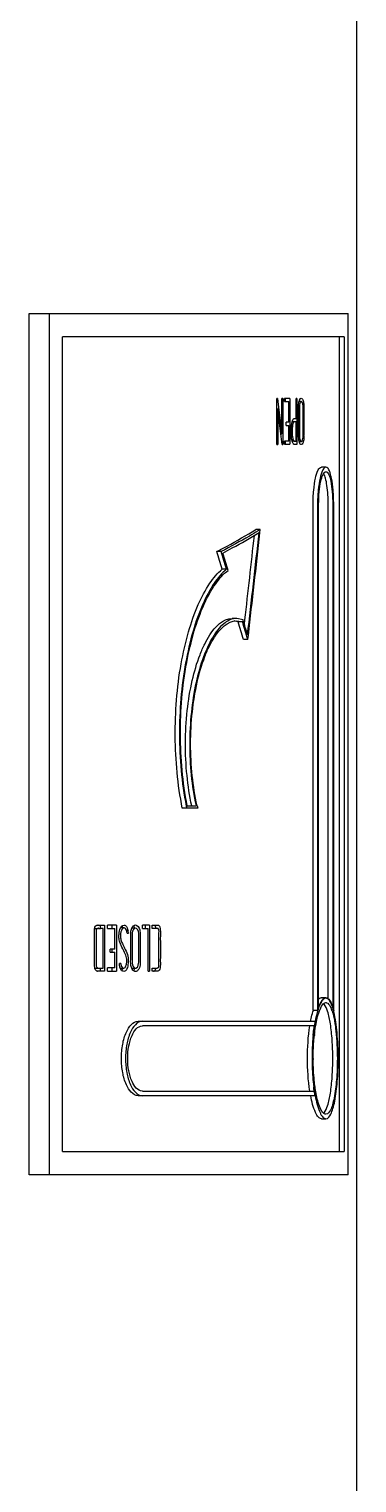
# Model space of a CAD drawing. Header units: millimetres. Extents: x 7589 to 12925, y 625 to 5429.
# Drawn here: x 12193.1 to 12207.2, y 3664 to 3726.4 of the extents above; entities that cross this region are included whole.
import ezdxf

# ---------------------------------------------------------------- set-up
doc = ezdxf.new("R2010")
doc.units = ezdxf.units.MM
doc.header["$LTSCALE"] = 307.34
doc.layers.get('0').update_dxf_attribs({"linetype": 'CONTINUOUS'})

msp = doc.modelspace()

# ---------------------------------------------------------------- linework, layer by layer
at = {"color": 0, "linetype": 'Continuous'}
for p, q in [((12207.16213, 3662.49703), (12207.16213, 3729.19849)), ((12193.08233, 3677.19849), (12193.08233, 3714.19849)), ((12193.08233, 3714.19849), (12206.78729, 3714.19849)), ((12193.94011, 3714.19849), (12193.94011, 3677.19849)), ((12206.78729, 3677.19849), (12206.78729, 3714.19849)), ((12194.52158, 3678.19849), (12194.52158, 3713.19849)), ((12206.61593, 3713.19849), (12194.52158, 3713.19849)), ((12206.41902, 3678.19849), (12206.41902, 3713.19849)), ((12206.61593, 3713.19849), (12206.61593, 3678.19849)), ((12203.71799, 3708.57419), (12203.71799, 3710.55278)), ((12203.75294, 3710.55278), (12203.71799, 3710.55278)), ((12203.71799, 3710.10936), (12203.76176, 3710.10936)), ((12203.75294, 3710.55278), (12203.81525, 3710.0431)), ((12203.76176, 3710.10936), (12203.76176, 3708.57419)), ((12203.89383, 3709.02373), (12203.76176, 3710.10936)), ((12203.93851, 3709.02373), (12203.93851, 3710.55278)), ((12203.97815, 3710.55278), (12203.93851, 3710.55278)), ((12203.97815, 3710.55278), (12203.97815, 3708.57419)), ((12204.05215, 3710.41364), (12204.05215, 3710.5482)), ((12204.28166, 3710.5482), (12204.05215, 3710.5482)), ((12204.05215, 3710.41364), (12204.24354, 3710.41364)), ((12204.08904, 3710.41364), (12204.08904, 3710.5482)), ((12204.24354, 3709.52832), (12204.24354, 3710.41364)), ((12204.28166, 3710.5482), (12204.28166, 3708.57878)), ((12204.54793, 3709.68428), (12204.54793, 3710.55278)), ((12204.58448, 3710.55278), (12204.54793, 3710.55278)), ((12204.58448, 3710.55278), (12204.58448, 3708.57419)), ((12204.76836, 3710.42433), (12204.68279, 3710.42433)), ((12203.81525, 3710.0431), (12203.93851, 3709.02373)), ((12204.12547, 3709.38765), (12204.12547, 3709.52832)), ((12204.24354, 3709.52832), (12204.12547, 3709.52832)), ((12204.46983, 3709.54514), (12204.38671, 3709.54514)), ((12204.38674, 3709.54521), (12204.46983, 3709.54521)), ((12204.39125, 3709.54521), (12204.39125, 3709.56115)), ((12204.4706, 3709.68778), (12204.49896, 3709.68741)), ((12204.50863, 3709.54552), (12204.48006, 3709.54502)), ((12204.49896, 3709.68741), (12204.54793, 3709.68428)), ((12204.54793, 3709.54514), (12204.50863, 3709.54552)), ((12204.54793, 3708.71334), (12204.54793, 3709.54514)), ((12203.89383, 3709.02373), (12203.93851, 3709.02373)), ((12203.94776, 3708.57572), (12203.89383, 3709.02373)), ((12204.12547, 3709.38765), (12204.24354, 3709.38765)), ((12204.24354, 3708.71945), (12204.24354, 3709.38765)), ((12203.71799, 3708.57419), (12203.76176, 3708.57419)), ((12203.94758, 3708.57725), (12203.97815, 3708.57419)), ((12204.05215, 3708.57878), (12204.05215, 3708.71945)), ((12204.24354, 3708.71945), (12204.05215, 3708.71945)), ((12204.05215, 3708.57878), (12204.28166, 3708.57878)), ((12204.08904, 3708.57878), (12204.08904, 3708.71945)), ((12204.47879, 3708.71331), (12204.381, 3708.71331)), ((12204.47879, 3708.71232), (12204.3813, 3708.71232)), ((12204.39125, 3708.67938), (12204.39125, 3708.71329)), ((12204.50237, 3708.5742), (12204.48927, 3708.5754)), ((12204.51861, 3708.7137), (12204.5412, 3708.71359)), ((12204.58448, 3708.57419), (12204.52995, 3708.57394)), ((12204.5412, 3708.71359), (12204.54793, 3708.71334)), ((12204.68425, 3708.70256), (12204.77051, 3708.70256)), ((12205.83089, 3707.59849), (12205.63555, 3707.59849)), ((12205.27783, 3684.25422), (12205.27783, 3705.99849)), ((12205.47245, 3705.99849), (12205.47245, 3684.25422)), ((12205.51864, 3684.40124), (12205.51864, 3705.99849)), ((12205.92782, 3684.76128), (12205.92782, 3705.99849)), ((12206.12374, 3705.99849), (12206.12374, 3684.40124)), ((12206.16399, 3684.25422), (12206.16399, 3705.99849)), ((12203.01152, 3704.91637), (12202.82182, 3704.91637)), ((12203.01151, 3704.91633), (12202.9184, 3704.86148)), ((12203.01294, 3704.91636), (12202.92148, 3704.86152)), ((12202.99652, 3704.78172), (12203.01151, 3704.91633)), ((12202.99786, 3704.78172), (12203.01275, 3704.91633)), ((12201.3304, 3703.97119), (12201.14406, 3703.97119)), ((12201.56781, 3703.2153), (12201.38137, 3703.2156)), ((12201.99861, 3701.10052), (12201.81094, 3701.10052)), ((12202.27311, 3701.0412), (12201.99861, 3701.10087)), ((12201.99865, 3701.00029), (12202.25566, 3700.94762)), ((12202.25566, 3700.94762), (12202.06747, 3700.94762)), ((12202.32857, 3700.84966), (12202.34958, 3701.03241)), ((12202.47678, 3700.19172), (12202.28827, 3700.1928)), ((12202.47677, 3700.19173), (12202.4989, 3700.38412)), ((12202.47801, 3700.19173), (12202.50027, 3700.38411)), ((12200.32288, 3692.95185), (12199.6639, 3692.95185)), ((12199.8724, 3693.05185), (12200.25469, 3693.05185)), ((12195.89855, 3687.78413), (12195.90266, 3687.80178)), ((12195.89894, 3687.78377), (12196.04322, 3687.78377)), ((12195.99296, 3687.92174), (12195.99785, 3687.92394)), ((12196.05085, 3687.92253), (12196.03863, 3687.92253)), ((12196.08178, 3687.78567), (12196.07095, 3687.78743)), ((12196.14771, 3687.78033), (12196.14771, 3687.92278)), ((12196.15144, 3687.92311), (12196.15658, 3687.92297)), ((12196.25806, 3686.08334), (12196.25806, 3687.78364)), ((12196.32438, 3687.92278), (12196.32438, 3685.94419)), ((12196.44576, 3687.78364), (12196.44576, 3687.9182)), ((12196.83451, 3687.9182), (12196.44576, 3687.9182)), ((12196.44576, 3687.78364), (12196.77027, 3687.78364)), ((12196.65681, 3687.78364), (12196.65681, 3687.9182)), ((12196.77027, 3686.89832), (12196.77027, 3687.78364)), ((12196.83451, 3687.9182), (12196.83451, 3685.94878)), ((12197.16047, 3687.80504), (12197.00686, 3687.80504)), ((12197.33249, 3687.69648), (12197.25893, 3687.69648)), ((12197.28829, 3687.58639), (12197.34904, 3687.58639)), ((12197.3477, 3687.59532), (12197.34904, 3687.58639)), ((12197.64449, 3687.79434), (12197.49396, 3687.79434)), ((12197.95356, 3687.78364), (12197.95356, 3687.92278)), ((12198.25646, 3687.92278), (12197.95356, 3687.92278)), ((12197.95356, 3687.78364), (12198.19557, 3687.78364)), ((12198.07591, 3687.78364), (12198.07591, 3687.92278)), ((12198.19557, 3685.94419), (12198.19557, 3687.78364)), ((12198.25646, 3687.92278), (12198.25646, 3685.94419)), ((12198.44738, 3687.78364), (12198.36791, 3687.78364)), ((12198.37441, 3687.78364), (12198.37441, 3687.92278)), ((12198.37441, 3687.92278), (12198.4191, 3687.92278)), ((12198.39369, 3687.92278), (12198.44625, 3687.92279)), ((12198.44625, 3687.92279), (12198.49343, 3687.92278)), ((12198.46767, 3687.78364), (12198.44738, 3687.78364)), ((12198.47699, 3687.78364), (12198.46767, 3687.78364)), ((12198.48652, 3687.78364), (12198.47699, 3687.78364)), ((12198.50354, 3687.78364), (12198.48652, 3687.78364)), ((12198.49343, 3687.92278), (12198.49869, 3687.92278)), ((12198.49343, 3687.92278), (12198.49869, 3687.92278)), ((12198.49869, 3687.92278), (12198.53837, 3687.9228)), ((12198.51575, 3687.78364), (12198.50354, 3687.78364)), ((12198.5188, 3687.78364), (12198.51575, 3687.78364)), ((12198.54226, 3687.78364), (12198.5188, 3687.78364)), ((12198.53837, 3687.9228), (12198.56912, 3687.92277)), ((12198.5623, 3687.78365), (12198.54226, 3687.78364)), ((12198.56912, 3687.92278), (12198.5923, 3687.92282)), ((12198.5923, 3687.92282), (12198.60767, 3687.9231)), ((12198.60767, 3687.9231), (12198.6156, 3687.92309)), ((12198.6156, 3687.92281), (12198.62108, 3687.92267)), ((12196.56939, 3686.75765), (12196.56939, 3686.89832)), ((12196.77027, 3686.89832), (12196.56939, 3686.89832)), ((12196.56939, 3686.75765), (12196.77027, 3686.75765)), ((12196.65681, 3686.75765), (12196.65681, 3686.89832)), ((12196.77027, 3686.08945), (12196.77027, 3686.75765)), ((12195.93765, 3686.08242), (12196.1139, 3686.08242)), ((12196.10114, 3685.94437), (12196.04868, 3685.94402)), ((12196.10727, 3685.94568), (12196.10001, 3685.94557)), ((12196.32552, 3685.94419), (12196.10114, 3685.94437)), ((12196.15264, 3685.94419), (12196.10727, 3685.94568)), ((12196.11392, 3686.08242), (12196.25806, 3686.08334)), ((12196.14771, 3685.94419), (12196.14771, 3686.08334)), ((12196.2099, 3685.94333), (12196.15264, 3685.94419)), ((12196.32438, 3685.94419), (12196.2099, 3685.94333)), ((12196.44576, 3685.94878), (12196.44576, 3686.08945)), ((12196.77027, 3686.08945), (12196.44576, 3686.08945)), ((12196.44576, 3685.94878), (12196.83451, 3685.94878)), ((12196.65681, 3685.94878), (12196.65681, 3686.08945)), ((12197.02339, 3686.276), (12196.95896, 3686.276)), ((12196.96878, 3686.18731), (12196.95896, 3686.276)), ((12196.99706, 3686.07874), (12197.14689, 3686.07874)), ((12197.49653, 3686.07256), (12197.64827, 3686.07256)), ((12198.19557, 3685.94419), (12198.25646, 3685.94419)), ((12198.37441, 3685.94419), (12198.37441, 3686.08334)), ((12198.37441, 3686.08334), (12198.4401, 3686.08334)), ((12198.44623, 3685.94419), (12198.37441, 3685.94419)), ((12198.4401, 3686.08334), (12198.47701, 3686.08333)), ((12198.49346, 3685.94421), (12198.44623, 3685.94418)), ((12198.47701, 3686.08333), (12198.51579, 3686.08334)), ((12198.50717, 3685.9442), (12198.49346, 3685.9442)), ((12198.53824, 3685.94411), (12198.50717, 3685.9442)), ((12198.51579, 3686.08334), (12198.52282, 3686.08334)), ((12198.51579, 3686.08334), (12198.52282, 3686.08334)), ((12198.52282, 3686.08334), (12198.54228, 3686.08333)), ((12198.569, 3685.94426), (12198.53824, 3685.94411)), ((12198.54228, 3686.08333), (12198.55691, 3686.08334)), ((12198.55691, 3686.08334), (12198.56591, 3686.08334)), ((12198.56591, 3686.08334), (12198.57436, 3686.08333)), ((12198.58494, 3685.94414), (12198.569, 3685.94426)), ((12198.57436, 3686.08333), (12198.57553, 3686.08333)), ((12205.83109, 3684.80849), (12205.63575, 3684.80849)), ((12205.83089, 3684.78849), (12205.77026, 3684.78849)), ((12205.47245, 3684.25422), (12205.27783, 3684.25422)), ((12197.76667, 3683.79849), (12205.36574, 3683.79849)), ((12205.33087, 3683.59849), (12197.94624, 3683.59849)), ((12205.37195, 3683.80589), (12205.37057, 3683.7984)), ((12197.94624, 3680.79849), (12205.33087, 3680.79849)), ((12205.33471, 3680.78324), (12205.3323, 3680.79835)), ((12205.33471, 3680.78324), (12205.33242, 3680.79872)), ((12205.36574, 3680.59849), (12197.76667, 3680.59849)), ((12205.63555, 3679.60849), (12205.83089, 3679.60849)), ((12194.52158, 3678.19849), (12206.61593, 3678.19849)), ((12206.78729, 3677.19849), (12193.08233, 3677.19849))]:
    msp.add_line(p, q, dxfattribs=at)
for centre, radius, start, end in [((12205.2254, 3710.28581), 0.56174, 162.0121149, 165.3505583), ((12206.47167, 3710.14897), 1.78064, 179.0655927, 179.7557074), ((12205.00077, 3709.38258), 0.63818, 162.652097, 164.6869011), ((12200.3405, 3708.97153), 4.54585, 359.6343426, 359.9699872), ((12204.94044, 3708.86974), 0.58149, 193.9554503, 195.7247966), ((12205.30673, 3708.86345), 0.64557, 191.4200626, 194.9283445), ((11292.15459, 3805.70282), 916.19392, 353.4399302, 353.66862407), ((11294.04172, 3805.71811), 914.50964, 353.38619618, 353.66346531), ((11294.44195, 3805.3584), 914.10585, 353.40570653, 353.6831056), ((12046.46446, 3654.97483), 162.25419, 17.296468, 17.5761352), ((12201.80872, 3700.34638), 0.65425, 73.7333066, 83.0844673), ((12201.99714, 3700.43798), 0.663, 89.8730728, 96.1749879), ((12201.79571, 3700.30228), 0.70022, 67.1638106, 73.7224822), ((12213.71682, 3695.70535), 14.14023, 190.8557907, 191.2288006), ((12209.46555, 3695.11808), 9.39579, 192.6789004, 193.3296097), ((12196.14893, 3688.20067), 0.42039, 260.8089171, 270.1124583), ((12197.86364, 3687.62713), 0.4086, 152.2317595, 155.2986877), ((12197.34516, 3687.68329), 0.30099, 36.4703049, 37.1616051), ((12195.939, 3689.53838), 3.45596, 269.4384891, 269.977645), ((12196.03555, 3686.10626), 0.16182, 261.5987807, 264.2196805), ((12197.88268, 3686.24902), 0.42892, 199.5420211, 205.0932565), ((12197.43877, 3686.11088), 0.18833, 312.4086732, 318.111582), ((12198.2014, 3686.14898), 0.3333, 345.3415236, 346.7522325), ((12198.17755, 3686.15458), 0.3578, 346.7554681, 348.435309), ((12205.6363, 3684.68781), 0.12046, 90.2610168, 92.6066139), ((12205.97343, 3684.46477), 0.37191, 136.1366285, 136.6096268), ((12205.96632, 3684.4716), 0.36204, 135.5922782, 136.1369261), ((12205.30456, 3684.22514), 0.8205, 28.4160108, 28.6825432), ((12208.15311, 3683.38304), 2.99873, 163.0453031, 164.0000309), ((12208.33002, 3683.38708), 2.98062, 163.0315636, 163.877064), ((12204.93537, 3683.87982), 1.21344, 22.9626242, 23.2758467), ((12204.78017, 3683.81529), 1.38152, 20.4293853, 22.9158361), ((12204.54088, 3683.72505), 1.63726, 19.2956143, 20.4656347), ((12204.39003, 3683.67203), 1.79716, 18.5502191, 19.3018951), ((12203.18584, 3683.47129), 3.07441, 13.8836699, 14.8299377), ((12211.85846, 3682.61842), 6.59909, 169.6988319, 171.441162), ((12213.42452, 3682.31877), 8.13546, 173.6027079, 173.86613), ((12211.58766, 3682.65765), 6.32088, 169.6026972, 171.3758194), ((12215.83677, 3682.19928), 10.60238, 180.0010353, 180.2475297), ((12215.35493, 3682.19866), 10.11692, 180.0001805, 180.2556859), ((12214.75372, 3682.19852), 9.46996, 180.0001882, 180.2647211), ((12213.37248, 3682.00048), 8.13094, 187.2576586, 188.5011561), ((12212.73553, 3681.91627), 7.48239, 187.2711704, 188.6448388), ((12211.58005, 3681.73906), 6.3134, 188.6311559, 190.4030234)]:
    msp.add_arc(centre, radius, start, end, dxfattribs=at)
for centre, major_axis, ratio, start_param, end_param in [((12108.16213, 3703.97119), (-71.96488, 104.17182), 0.66653171, -2.00890511, -2.002314), ((12108.16213, 3703.16161), (-71.39817, 104.15917), 0.67220622, -2.0025773, -1.99608881), ((12108.16213, 3700.94762), (-69.99039, 103.94928), 0.6844051, -2.00920552, -2.00261065), ((12108.16213, 3700.94762), (-70.13065, 104.15759), 0.6844051, -2.00920175, -2.00261065), ((12108.16213, 3700.38812), (-69.67458, 104.16543), 0.6886336, -2.00244329, -1.99674867), ((12108.16213, 3687.69648), (-49.05272, 297.64556), 0.29200169, -1.6192213, -1.61888182)]:
    msp.add_ellipse(centre, major_axis=major_axis, ratio=ratio, start_param=start_param, end_param=end_param, dxfattribs=at)
for points, knots in [([(12204.67394, 3708.73562), (12204.65106, 3708.84845), (12204.65752, 3709.08842), (12204.65442, 3709.56861), (12204.65425, 3709.93563), (12204.65544, 3710.17994)], [0, 0, 0, 0, 0.23904157, 0.49271398, 1, 1, 1, 1]), ([(12204.65544, 3710.17994), (12204.65555, 3710.20326), (12204.65707, 3710.2864), (12204.66674, 3710.36992), (12204.68192, 3710.42788)], [0, 0, 0, 0, 0.28018394, 1, 1, 1, 1]), ([(12204.69105, 3710.15656), (12204.69039, 3710.01942), (12204.69082, 3709.7443), (12204.69277, 3709.33637), (12204.68599, 3708.99514), (12204.69922, 3708.79491), (12204.7457, 3708.70256), (12204.77051, 3708.70256)], [0, 0, 0, 0, 0.27884248, 0.55765042, 0.83729465, 0.94953916, 1, 1, 1, 1]), ([(12204.69112, 3710.45928), (12204.69622, 3710.47496), (12204.71036, 3710.51432), (12204.74224, 3710.56348), (12204.7704, 3710.56348)], [0, 0, 0, 0, 0.36930383, 1, 1, 1, 1]), ([(12204.76836, 3710.42433), (12204.75016, 3710.42433), (12204.7118, 3710.36448), (12204.70306, 3710.31346), (12204.69799, 3710.27518)], [0, 0, 0, 0, 0.32043266, 1, 1, 1, 1]), ([(12204.85172, 3708.96922), (12204.85281, 3709.10679), (12204.85095, 3709.38156), (12204.85249, 3709.72653), (12204.8505, 3709.99862), (12204.85587, 3710.19588), (12204.83697, 3710.32789), (12204.79464, 3710.42433), (12204.76836, 3710.42433)], [0, 0, 0, 0, 0.27951697, 0.55888532, 0.69856522, 0.83698626, 0.94659818, 1, 1, 1, 1]), ([(12204.7704, 3710.56348), (12204.79357, 3710.56348), (12204.84695, 3710.49639), (12204.85971, 3710.43127), (12204.86876, 3710.38484)], [0, 0, 0, 0, 0.32875682, 1, 1, 1, 1]), ([(12204.86876, 3710.38484), (12204.89032, 3710.2743), (12204.8843, 3710.03942), (12204.88741, 3709.56865), (12204.88653, 3709.20874), (12204.88635, 3708.96915)], [0, 0, 0, 0, 0.23858678, 0.49243888, 1, 1, 1, 1]), ([(12204.34095, 3709.12618), (12204.34103, 3709.16491), (12204.34518, 3709.30722), (12204.35776, 3709.45097), (12204.38524, 3709.55112)], [0, 0, 0, 0, 0.27163782, 1, 1, 1, 1]), ([(12204.46989, 3709.54267), (12204.4532, 3709.53859), (12204.41586, 3709.49393), (12204.39079, 3709.34962), (12204.37878, 3709.21974), (12204.37858, 3709.12465)], [0, 0, 0, 0, 0.11705546, 0.35225562, 1, 1, 1, 1]), ([(12204.4082, 3709.61803), (12204.41197, 3709.62672), (12204.42436, 3709.65219), (12204.4431, 3709.67886), (12204.46142, 3709.68546)], [0, 0, 0, 0, 0.3273096, 1, 1, 1, 1]), ([(12204.46142, 3709.68546), (12204.46292, 3709.686), (12204.46595, 3709.68692), (12204.46906, 3709.68754), (12204.4706, 3709.68778)], [0, 0, 0, 0, 0.50543422, 1, 1, 1, 1]), ([(12204.48007, 3709.54451), (12204.47837, 3709.54429), (12204.47496, 3709.54378), (12204.47157, 3709.54308), (12204.46989, 3709.54267)], [0, 0, 0, 0, 0.49689683, 1, 1, 1, 1]), ([(12204.37612, 3708.7295), (12204.36901, 3708.75807), (12204.34545, 3708.88915), (12204.34115, 3709.02269), (12204.34095, 3709.12618)], [0, 0, 0, 0, 0.22147757, 1, 1, 1, 1]), ([(12204.37858, 3709.12465), (12204.37883, 3709.02688), (12204.39323, 3708.89444), (12204.42043, 3708.75086), (12204.4623, 3708.70826), (12204.47879, 3708.70849)], [0, 0, 0, 0, 0.66081846, 0.88856043, 1, 1, 1, 1]), ([(12204.77051, 3708.70256), (12204.80016, 3708.70256), (12204.84935, 3708.82042), (12204.85119, 3708.90294), (12204.85172, 3708.96922)], [0, 0, 0, 0, 0.30902515, 1, 1, 1, 1]), ([(12204.88625, 3708.94252), (12204.88609, 3708.91766), (12204.88418, 3708.83087), (12204.87433, 3708.74357), (12204.85803, 3708.68369)], [0, 0, 0, 0, 0.28597142, 1, 1, 1, 1]), ([(12204.43166, 3708.60067), (12204.42679, 3708.60703), (12204.40266, 3708.64036), (12204.38966, 3708.68037), (12204.38071, 3708.71214)], [0, 0, 0, 0, 0.19539655, 1, 1, 1, 1]), ([(12204.47199, 3708.57556), (12204.46904, 3708.57539), (12204.46305, 3708.5751), (12204.45708, 3708.57658), (12204.45437, 3708.57793)], [0, 0, 0, 0, 0.49300976, 1, 1, 1, 1]), ([(12204.48927, 3708.5754), (12204.4864, 3708.57565), (12204.48064, 3708.57606), (12204.47487, 3708.57573), (12204.47199, 3708.57556)], [0, 0, 0, 0, 0.4991013, 1, 1, 1, 1]), ([(12204.47879, 3708.70849), (12204.48363, 3708.70855), (12204.49328, 3708.7103), (12204.50271, 3708.71262), (12204.50755, 3708.71331)], [0, 0, 0, 0, 0.49801987, 1, 1, 1, 1]), ([(12204.52995, 3708.57394), (12204.52536, 3708.57389), (12204.51617, 3708.57369), (12204.50696, 3708.57387), (12204.50237, 3708.5742)], [0, 0, 0, 0, 0.49958483, 1, 1, 1, 1]), ([(12204.50755, 3708.71331), (12204.50938, 3708.71358), (12204.51307, 3708.71396), (12204.51676, 3708.7141), (12204.51861, 3708.71414)], [0, 0, 0, 0, 0.5012606, 1, 1, 1, 1]), ([(12204.77097, 3708.56348), (12204.76236, 3708.56348), (12204.73545, 3708.57367), (12204.70542, 3708.62447), (12204.6905, 3708.66893), (12204.68295, 3708.69714)], [0, 0, 0, 0, 0.15354842, 0.47929702, 1, 1, 1, 1]), ([(12204.85803, 3708.68369), (12204.85289, 3708.66483), (12204.83933, 3708.61912), (12204.80227, 3708.56348), (12204.77097, 3708.56348)], [0, 0, 0, 0, 0.38454448, 1, 1, 1, 1]), ([(12205.27783, 3705.99849), (12205.27774, 3706.2028), (12205.29183, 3706.57958), (12205.36981, 3707.08712), (12205.45017, 3707.41077), (12205.57522, 3707.59849), (12205.63555, 3707.59849)], [0, 0, 0, 0, 0.36378314, 0.67543063, 0.89256762, 1, 1, 1, 1]), ([(12205.83089, 3707.59849), (12205.77049, 3707.59849), (12205.64516, 3707.41092), (12205.56462, 3707.08711), (12205.48648, 3706.57961), (12205.47236, 3706.2028), (12205.47245, 3705.99849)], [0, 0, 0, 0, 0.10753115, 0.32467365, 0.63627999, 1, 1, 1, 1]), ([(12206.16399, 3705.99849), (12206.16404, 3706.20275), (12206.14915, 3706.58256), (12206.09723, 3707.0248), (12206.02553, 3707.31737), (12205.96891, 3707.47793), (12205.89039, 3707.59849), (12205.83089, 3707.59849)], [0, 0, 0, 0, 0.36497281, 0.67697122, 0.79911052, 0.89369671, 1, 1, 1, 1]), ([(12205.51864, 3705.99849), (12205.51856, 3706.17726), (12205.53078, 3706.50693), (12205.5987, 3706.95099), (12205.66862, 3707.2343), (12205.77809, 3707.39849), (12205.83089, 3707.39849)], [0, 0, 0, 0, 0.3638096, 0.67544812, 0.89254233, 1, 1, 1, 1]), ([(12205.92782, 3705.99849), (12205.92789, 3706.26984), (12205.90955, 3706.64829), (12205.82716, 3707.08856), (12205.77097, 3707.25988), (12205.73314, 3707.32169)], [0, 0, 0, 0, 0.60467599, 0.83852778, 1, 1, 1, 1]), ([(12205.83089, 3707.39849), (12205.883, 3707.39849), (12205.98985, 3707.23333), (12206.05186, 3706.95033), (12206.11354, 3706.50641), (12206.12379, 3706.17722), (12206.12374, 3705.99849)], [0, 0, 0, 0, 0.10642242, 0.32286346, 0.63495985, 1, 1, 1, 1]), ([(12201.14406, 3703.97119), (12201.29132, 3704.04899), (12201.85699, 3704.35248), (12202.41477, 3704.67078), (12202.82181, 3704.91636)], [0, 0, 0, 0, 0.25944726, 1, 1, 1, 1]), ([(12202.92148, 3704.86152), (12202.79573, 3704.78642), (12202.27196, 3704.47886), (12201.73951, 3704.18617), (12201.3318, 3703.97119)], [0, 0, 0, 0, 0.2411525, 1, 1, 1, 1]), ([(12201.39934, 3703.90576), (12201.53632, 3703.97821), (12202.06335, 3704.26106), (12202.58331, 3704.55721), (12202.96319, 3704.78543)], [0, 0, 0, 0, 0.25908043, 1, 1, 1, 1]), ([(12199.6639, 3692.95185), (12199.46332, 3693.9642), (12199.27423, 3696.04071), (12199.4652, 3698.59159), (12199.8921, 3700.47397), (12200.29808, 3701.64226), (12200.77367, 3702.56104), (12201.17121, 3703.04564), (12201.38135, 3703.21568)], [0, 0, 0, 0, 0.28864635, 0.57953857, 0.71144619, 0.82766817, 0.92439459, 1, 1, 1, 1]), ([(12201.56781, 3703.2153), (12201.35937, 3703.04697), (12200.96512, 3702.56809), (12200.49112, 3701.6611), (12200.08511, 3700.50722), (12199.65698, 3698.64449), (12199.45729, 3696.11365), (12199.63622, 3694.05077), (12199.82964, 3693.04221)], [0, 0, 0, 0, 0.07557031, 0.17203044, 0.28788251, 0.41952364, 0.71032854, 1, 1, 1, 1]), ([(12199.8724, 3693.05185), (12199.67662, 3694.06103), (12199.49718, 3696.12573), (12199.70038, 3698.65666), (12200.136, 3700.51324), (12200.54625, 3701.65516), (12201.02368, 3702.54367), (12201.42235, 3703.00526), (12201.63194, 3703.16161)], [0, 0, 0, 0, 0.29119281, 0.58336796, 0.71510219, 0.83052548, 0.92593064, 1, 1, 1, 1]), ([(12200.07051, 3693.05185), (12199.97586, 3693.48134), (12199.83847, 3694.37839), (12199.77294, 3695.74863), (12199.84932, 3697.11562), (12200.05507, 3698.38905), (12200.32998, 3699.34107), (12200.61272, 3699.98894), (12200.94878, 3700.60012), (12201.41104, 3701.10003), (12201.81094, 3701.10028)], [0, 0, 0, 0, 0.15125608, 0.31131394, 0.47101323, 0.62133857, 0.75383723, 0.81139417, 0.86246559, 1, 1, 1, 1]), ([(12201.92583, 3701.09714), (12201.74942, 3701.07809), (12201.35779, 3700.85944), (12200.91941, 3700.2582), (12200.52642, 3699.39643), (12200.22088, 3698.30343), (12200.02598, 3697.04441), (12199.93643, 3695.26984), (12200.06342, 3693.91808), (12200.25469, 3693.05185)], [0, 0, 0, 0, 0.06128228, 0.14506932, 0.25454035, 0.38678164, 0.53585853, 0.69361096, 1, 1, 1, 1]), ([(12200.29886, 3693.05582), (12200.20389, 3693.4779), (12200.06534, 3694.3609), (12199.99662, 3695.71147), (12200.06833, 3697.06119), (12200.26872, 3698.31966), (12200.53933, 3699.26054), (12200.81751, 3699.90114), (12201.14786, 3700.50548), (12201.60391, 3701.00036), (12201.99864, 3701.00046)], [0, 0, 0, 0, 0.15077217, 0.31068452, 0.47050028, 0.62102691, 0.7536483, 0.81127999, 0.86243202, 1, 1, 1, 1]), ([(12195.97969, 3685.95786), (12195.93183, 3685.98593), (12195.89355, 3686.08922), (12195.89356, 3686.21882), (12195.89358, 3686.37431), (12195.89431, 3686.56763), (12195.89452, 3686.878), (12195.89443, 3687.26592), (12195.8943, 3687.57642), (12195.89438, 3687.73165)], [0, 0, 0, 0, 0.0927721, 0.15696225, 0.22181157, 0.35127047, 0.48090148, 0.74045075, 1, 1, 1, 1]), ([(12195.89927, 3687.78544), (12195.90301, 3687.78553), (12195.91054, 3687.78542), (12195.91801, 3687.78462), (12195.92174, 3687.78416)], [0, 0, 0, 0, 0.49937257, 1, 1, 1, 1]), ([(12195.90266, 3687.80178), (12195.90562, 3687.81427), (12195.91586, 3687.85425), (12195.94063, 3687.89282), (12195.96517, 3687.90789)], [0, 0, 0, 0, 0.30835953, 1, 1, 1, 1]), ([(12195.92174, 3687.78416), (12195.92576, 3687.78366), (12195.93378, 3687.78249), (12195.94181, 3687.78144), (12195.94584, 3687.78105)], [0, 0, 0, 0, 0.5005125, 1, 1, 1, 1]), ([(12195.94584, 3687.78105), (12195.95042, 3687.7806), (12195.95961, 3687.78007), (12195.96881, 3687.78005), (12195.9734, 3687.78011)], [0, 0, 0, 0, 0.50039672, 1, 1, 1, 1]), ([(12195.96106, 3687.67049), (12195.96106, 3687.51666), (12195.96109, 3687.2859), (12195.96101, 3686.9783), (12195.96126, 3686.74736), (12195.96033, 3686.51728), (12195.96322, 3686.32248), (12195.95778, 3686.18456), (12195.99543, 3686.07224), (12196.07576, 3686.08242), (12196.11392, 3686.08242)], [0, 0, 0, 0, 0.27238026, 0.40856734, 0.54476026, 0.68096897, 0.81719439, 0.88584686, 0.93242458, 1, 1, 1, 1]), ([(12196.0431, 3687.78849), (12196.02378, 3687.78591), (12195.98523, 3687.77572), (12195.96784, 3687.72157), (12195.96121, 3687.68907), (12195.96106, 3687.67049)], [0, 0, 0, 0, 0.36700972, 0.65014813, 1, 1, 1, 1]), ([(12195.99785, 3687.92394), (12196.0006, 3687.9251), (12196.00609, 3687.92716), (12196.012, 3687.92782), (12196.01484, 3687.92764)], [0, 0, 0, 0, 0.51195217, 1, 1, 1, 1]), ([(12196.07095, 3687.78743), (12196.06632, 3687.78813), (12196.05707, 3687.78932), (12196.04769, 3687.7891), (12196.0431, 3687.78849)], [0, 0, 0, 0, 0.50300424, 1, 1, 1, 1]), ([(12196.05082, 3687.9233), (12196.05332, 3687.9237), (12196.05829, 3687.92468), (12196.06329, 3687.92549), (12196.0658, 3687.92571)], [0, 0, 0, 0, 0.50144346, 1, 1, 1, 1]), ([(12196.15658, 3687.92297), (12196.1581, 3687.92284), (12196.16112, 3687.92246), (12196.16412, 3687.9219), (12196.16562, 3687.92161)], [0, 0, 0, 0, 0.49796755, 1, 1, 1, 1]), ([(12196.16562, 3687.92161), (12196.16886, 3687.92097), (12196.17525, 3687.91952), (12196.18177, 3687.91858), (12196.18503, 3687.91849)], [0, 0, 0, 0, 0.5034305, 1, 1, 1, 1]), ([(12196.18503, 3687.91849), (12196.19675, 3687.91816), (12196.2254, 3687.9271), (12196.27222, 3687.9192), (12196.30698, 3687.92278), (12196.32438, 3687.92278)], [0, 0, 0, 0, 0.25176397, 0.62624286, 1, 1, 1, 1]), ([(12196.94142, 3687.43196), (12196.94138, 3687.46907), (12196.94573, 3687.59542), (12196.96817, 3687.72434), (12197.00671, 3687.80538)], [0, 0, 0, 0, 0.29256596, 1, 1, 1, 1]), ([(12197.16047, 3687.80504), (12197.10699, 3687.80504), (12197.03614, 3687.70243), (12197.00946, 3687.56572), (12197.00034, 3687.41322), (12197.03371, 3687.24982), (12197.11741, 3687.07254), (12197.22043, 3686.85941), (12197.34546, 3686.60117), (12197.34516, 3686.35107), (12197.32109, 3686.17002), (12197.28877, 3686.05861), (12197.23996, 3685.96575), (12197.17678, 3685.93808), (12197.14971, 3685.93808)], [0, 0, 0, 0, 0.07794615, 0.139244, 0.21274332, 0.29617075, 0.37992562, 0.49719643, 0.64297884, 0.79113871, 0.8526624, 0.90897647, 0.96054765, 1, 1, 1, 1]), ([(12197.02567, 3687.84062), (12197.034, 3687.85422), (12197.06518, 3687.89915), (12197.12094, 3687.9289), (12197.1599, 3687.9289)], [0, 0, 0, 0, 0.29057493, 1, 1, 1, 1]), ([(12197.10557, 3687.8332), (12197.10442, 3687.83589), (12197.10228, 3687.84078), (12197.1, 3687.84561), (12197.09891, 3687.84777)], [0, 0, 0, 0, 0.54766243, 1, 1, 1, 1]), ([(12197.1599, 3687.9289), (12197.19932, 3687.9289), (12197.26172, 3687.88986), (12197.30012, 3687.79499), (12197.32004, 3687.73538), (12197.33249, 3687.69648)], [0, 0, 0, 0, 0.38558955, 0.60053415, 1, 1, 1, 1]), ([(12197.28829, 3687.58639), (12197.27953, 3687.62201), (12197.26289, 3687.6861), (12197.23548, 3687.77448), (12197.18305, 3687.80504), (12197.16047, 3687.80504)], [0, 0, 0, 0, 0.40938354, 0.74790605, 1, 1, 1, 1]), ([(12197.44603, 3687.55009), (12197.44623, 3687.57341), (12197.44881, 3687.65759), (12197.46694, 3687.74241), (12197.49243, 3687.79788)], [0, 0, 0, 0, 0.27637864, 1, 1, 1, 1]), ([(12197.64442, 3687.79434), (12197.62714, 3687.79432), (12197.5235, 3687.74773), (12197.50914, 3687.61464), (12197.50842, 3687.5262)], [0, 0, 0, 0, 0.16340071, 1, 1, 1, 1]), ([(12197.54095, 3687.87639), (12197.54852, 3687.8854), (12197.57678, 3687.91525), (12197.61869, 3687.93349), (12197.64815, 3687.93349)], [0, 0, 0, 0, 0.2853903, 1, 1, 1, 1]), ([(12197.792, 3686.33956), (12197.79389, 3686.4771), (12197.79157, 3686.68344), (12197.79213, 3686.95837), (12197.79183, 3687.1649), (12197.79246, 3687.33583), (12197.79133, 3687.47465), (12197.79686, 3687.62158), (12197.732, 3687.79443), (12197.64442, 3687.79434)], [0, 0, 0, 0, 0.27536386, 0.41297701, 0.5505899, 0.68822231, 0.75705117, 0.82465751, 1, 1, 1, 1]), ([(12197.64815, 3687.93349), (12197.741, 3687.93349), (12197.85488, 3687.73319), (12197.853, 3687.49938), (12197.85375, 3687.18294), (12197.85245, 3686.78878), (12197.85525, 3686.47115), (12197.8534, 3686.3126)], [0, 0, 0, 0, 0.1647189, 0.29702317, 0.43756271, 0.7187057, 1, 1, 1, 1]), ([(12198.48716, 3687.8995), (12198.48419, 3687.90267), (12198.47795, 3687.90845), (12198.4708, 3687.9131), (12198.46716, 3687.91504)], [0, 0, 0, 0, 0.51265832, 1, 1, 1, 1]), ([(12198.52707, 3687.8149), (12198.52495, 3687.82397), (12198.51644, 3687.85402), (12198.50221, 3687.88339), (12198.48716, 3687.8995)], [0, 0, 0, 0, 0.29701648, 1, 1, 1, 1]), ([(12198.60412, 3686.08544), (12198.66025, 3686.1019), (12198.66007, 3686.29628), (12198.66017, 3686.48972), (12198.6601, 3686.74257), (12198.66029, 3686.98482), (12198.65959, 3687.23022), (12198.66175, 3687.43305), (12198.65737, 3687.59599), (12198.66845, 3687.69605), (12198.63237, 3687.78815), (12198.58189, 3687.78365), (12198.5623, 3687.78365)], [0, 0, 0, 0, 0.09919024, 0.23738328, 0.37559734, 0.51381358, 0.65202981, 0.79023746, 0.85931882, 0.92559412, 0.9667704, 1, 1, 1, 1]), ([(12198.64486, 3687.91684), (12198.70605, 3687.88873), (12198.72778, 3687.68411), (12198.71716, 3687.44829), (12198.72034, 3687.15674), (12198.7193, 3686.87401), (12198.72029, 3686.589), (12198.71781, 3686.35105), (12198.72272, 3686.1645), (12198.70646, 3686.04588), (12198.6593, 3685.95755), (12198.60611, 3685.94414), (12198.58494, 3685.94414)], [0, 0, 0, 0, 0.09852981, 0.23822538, 0.37696092, 0.51568743, 0.65445333, 0.79315534, 0.8644742, 0.92643895, 0.96902609, 1, 1, 1, 1]), ([(12198.62108, 3687.92267), (12198.62523, 3687.92245), (12198.63342, 3687.92136), (12198.64119, 3687.91853), (12198.64486, 3687.91684)], [0, 0, 0, 0, 0.50674291, 1, 1, 1, 1]), ([(12197.14689, 3686.07874), (12197.19176, 3686.07874), (12197.2607, 3686.18148), (12197.27723, 3686.33252), (12197.28064, 3686.53727), (12197.17121, 3686.7786), (12197.05339, 3687.01139), (12196.95786, 3687.23667), (12196.94142, 3687.36803), (12196.94142, 3687.43196)], [0, 0, 0, 0, 0.09220515, 0.19628966, 0.32891268, 0.50017718, 0.73214434, 0.86862964, 1, 1, 1, 1]), ([(12197.47846, 3686.10555), (12197.43976, 3686.21435), (12197.44916, 3686.45971), (12197.44505, 3686.81633), (12197.44679, 3687.18376), (12197.44498, 3687.42792), (12197.44603, 3687.55009)], [0, 0, 0, 0, 0.23957181, 0.49306699, 0.7465451, 1, 1, 1, 1]), ([(12197.50842, 3687.5262), (12197.50731, 3687.38909), (12197.50869, 3687.18339), (12197.50833, 3686.9093), (12197.50858, 3686.70334), (12197.50797, 3686.533), (12197.50921, 3686.39339), (12197.50352, 3686.24805), (12197.56218, 3686.07256), (12197.64827, 3686.07256)], [0, 0, 0, 0, 0.27542312, 0.41312324, 0.55082271, 0.68851398, 0.75736141, 0.82706068, 1, 1, 1, 1]), ([(12197.64827, 3686.07256), (12197.66671, 3686.07256), (12197.77287, 3686.11587), (12197.79079, 3686.25106), (12197.792, 3686.33956)], [0, 0, 0, 0, 0.17245194, 1, 1, 1, 1]), ([(12197.14971, 3685.93808), (12197.11772, 3685.93808), (12197.04332, 3685.97028), (12197.01103, 3686.04023), (12196.99704, 3686.0787)], [0, 0, 0, 0, 0.43865388, 1, 1, 1, 1]), ([(12197.02339, 3686.276), (12197.02716, 3686.22531), (12197.03217, 3686.1353), (12197.11398, 3686.07874), (12197.14689, 3686.07874)], [0, 0, 0, 0, 0.60702668, 1, 1, 1, 1]), ([(12197.05642, 3685.9769), (12197.05867, 3685.97927), (12197.06311, 3685.98424), (12197.06727, 3685.98944), (12197.06932, 3685.99214)], [0, 0, 0, 0, 0.4910878, 1, 1, 1, 1]), ([(12197.06932, 3685.99214), (12197.07127, 3685.9947), (12197.0751, 3685.99999), (12197.0787, 3686.00544), (12197.08048, 3686.00824)], [0, 0, 0, 0, 0.49174997, 1, 1, 1, 1]), ([(12197.08048, 3686.00824), (12197.08272, 3686.01178), (12197.08712, 3686.01913), (12197.09119, 3686.02667), (12197.09319, 3686.03057)], [0, 0, 0, 0, 0.48887281, 1, 1, 1, 1]), ([(12197.64907, 3685.93348), (12197.63439, 3685.93348), (12197.56264, 3685.94685), (12197.51803, 3686.01642), (12197.49424, 3686.06712)], [0, 0, 0, 0, 0.20772682, 1, 1, 1, 1]), ([(12197.57898, 3685.98514), (12197.58362, 3685.99029), (12197.60427, 3686.0158), (12197.62017, 3686.04496), (12197.63041, 3686.06869)], [0, 0, 0, 0, 0.21163676, 1, 1, 1, 1]), ([(12197.8534, 3686.3126), (12197.85299, 3686.27771), (12197.84704, 3686.16418), (12197.81205, 3686.04458), (12197.75858, 3685.98519)], [0, 0, 0, 0, 0.30392084, 1, 1, 1, 1]), ([(12198.4276, 3685.94579), (12198.43245, 3685.9466), (12198.44197, 3685.94905), (12198.45091, 3685.95309), (12198.45516, 3685.95544)], [0, 0, 0, 0, 0.5031802, 1, 1, 1, 1]), ([(12198.47826, 3685.97414), (12198.48305, 3685.97941), (12198.50384, 3686.00638), (12198.51706, 3686.03869), (12198.52386, 3686.06464)], [0, 0, 0, 0, 0.20993131, 1, 1, 1, 1]), ([(12198.57553, 3686.08333), (12198.57831, 3686.08333), (12198.58413, 3686.08337), (12198.58996, 3686.08329), (12198.59299, 3686.08349)], [0, 0, 0, 0, 0.47787275, 1, 1, 1, 1]), ([(12198.59299, 3686.08349), (12198.59492, 3686.08362), (12198.59868, 3686.08404), (12198.60236, 3686.08492), (12198.60412, 3686.08544)], [0, 0, 0, 0, 0.514298, 1, 1, 1, 1]), ([(12205.5183, 3684.75118), (12205.52715, 3684.75971), (12205.55904, 3684.78749), (12205.60063, 3684.80677), (12205.63082, 3684.80814)], [0, 0, 0, 0, 0.28917738, 1, 1, 1, 1]), ([(12205.69968, 3684.73195), (12205.68297, 3684.71419), (12205.60152, 3684.61711), (12205.55364, 3684.4969), (12205.51864, 3684.40124)], [0, 0, 0, 0, 0.19311727, 1, 1, 1, 1]), ([(12205.52452, 3684.41108), (12205.53747, 3684.44623), (12205.58266, 3684.55931), (12205.6416, 3684.67021), (12205.69968, 3684.73195)], [0, 0, 0, 0, 0.30649939, 1, 1, 1, 1]), ([(12205.70317, 3684.72025), (12205.68698, 3684.70313), (12205.61351, 3684.6092), (12205.56493, 3684.4987), (12205.5311, 3684.4097)], [0, 0, 0, 0, 0.19839058, 1, 1, 1, 1]), ([(12205.55031, 3684.23847), (12205.58522, 3684.33214), (12205.64038, 3684.4732), (12205.7738, 3684.59852), (12205.83089, 3684.59845)], [0, 0, 0, 0, 0.63646887, 1, 1, 1, 1]), ([(12205.83089, 3684.78844), (12205.82056, 3684.78845), (12205.7734, 3684.78193), (12205.73332, 3684.75112), (12205.70768, 3684.72495)], [0, 0, 0, 0, 0.21999547, 1, 1, 1, 1]), ([(12205.75158, 3684.53414), (12205.74849, 3684.53762), (12205.74229, 3684.54431), (12205.73579, 3684.55071), (12205.73252, 3684.55375)], [0, 0, 0, 0, 0.51055597, 1, 1, 1, 1]), ([(12206.12469, 3682.19849), (12206.12469, 3682.46208), (12206.10819, 3682.9608), (12206.0417, 3683.64204), (12205.936, 3684.16006), (12205.82772, 3684.44839), (12205.75158, 3684.53414)], [0, 0, 0, 0, 0.3310263, 0.62691656, 0.85599116, 1, 1, 1, 1]), ([(12205.77027, 3684.79345), (12205.77313, 3684.79486), (12205.77888, 3684.79749), (12205.78476, 3684.79977), (12205.7877, 3684.80081)], [0, 0, 0, 0, 0.50638216, 1, 1, 1, 1]), ([(12206.02438, 3684.61894), (12206.01055, 3684.64422), (12205.96691, 3684.71694), (12205.88957, 3684.78841), (12205.83089, 3684.78844)], [0, 0, 0, 0, 0.32927676, 1, 1, 1, 1]), ([(12205.83089, 3684.59845), (12205.84073, 3684.59843), (12205.88544, 3684.59199), (12205.92265, 3684.56125), (12205.94584, 3684.53548)], [0, 0, 0, 0, 0.22107708, 1, 1, 1, 1]), ([(12205.87518, 3684.8004), (12205.89044, 3684.79479), (12205.96411, 3684.75153), (12206.00916, 3684.67439), (12206.03961, 3684.6138)], [0, 0, 0, 0, 0.19343407, 1, 1, 1, 1]), ([(12205.94584, 3684.53548), (12205.95549, 3684.52476), (12205.99783, 3684.47084), (12206.02872, 3684.40891), (12206.05006, 3684.35933)], [0, 0, 0, 0, 0.21081654, 1, 1, 1, 1]), ([(12206.12374, 3684.40124), (12206.11728, 3684.42137), (12206.09417, 3684.49268), (12206.0634, 3684.56131), (12206.03924, 3684.60936)], [0, 0, 0, 0, 0.2822233, 1, 1, 1, 1]), ([(12206.03924, 3684.60936), (12206.05125, 3684.58547), (12206.10281, 3684.4708), (12206.13923, 3684.34994), (12206.16399, 3684.25422)], [0, 0, 0, 0, 0.21289894, 1, 1, 1, 1]), ([(12205.17617, 3683.79863), (12205.183, 3683.83579), (12205.20981, 3683.97379), (12205.2422, 3684.11079), (12205.27055, 3684.2096)], [0, 0, 0, 0, 0.26878801, 1, 1, 1, 1]), ([(12205.46663, 3684.2148), (12205.45768, 3684.18382), (12205.4209, 3684.04878), (12205.39159, 3683.91178), (12205.37195, 3683.80589)], [0, 0, 0, 0, 0.23044003, 1, 1, 1, 1]), ([(12205.42733, 3683.79207), (12205.43605, 3683.83431), (12205.46941, 3683.98504), (12205.51144, 3684.13419), (12205.55031, 3684.23847)], [0, 0, 0, 0, 0.27928817, 1, 1, 1, 1]), ([(12206.09382, 3684.24377), (12206.18798, 3683.96323), (12206.28681, 3683.27594), (12206.32101, 3682.59013), (12206.32101, 3682.19849)], [0, 0, 0, 0, 0.43039175, 1, 1, 1, 1]), ([(12206.35736, 3682.19849), (12206.35736, 3682.56997), (12206.32865, 3683.24355), (12206.24307, 3683.91528), (12206.17043, 3684.209)], [0, 0, 0, 0, 0.55111495, 1, 1, 1, 1]), ([(12197.76667, 3680.59849), (12197.53726, 3680.59764), (12197.23172, 3681.03148), (12197.0874, 3681.60056), (12197.02611, 3682.19851), (12197.08719, 3682.79649), (12197.23179, 3683.36547), (12197.53724, 3683.79934), (12197.76667, 3683.79849)], [0, 0, 0, 0, 0.18631035, 0.33341177, 0.50000367, 0.66660021, 0.81367443, 1, 1, 1, 1]), ([(12197.94624, 3683.79849), (12197.71602, 3683.79934), (12197.41059, 3683.3648), (12197.26338, 3682.79601), (12197.20515, 3682.19849), (12197.26338, 3681.60097), (12197.41059, 3681.03217), (12197.71602, 3680.59764), (12197.94624, 3680.59849)], [0, 0, 0, 0, 0.18686317, 0.33365466, 0.5, 0.66634534, 0.81313683, 1, 1, 1, 1]), ([(12197.94624, 3680.79849), (12197.74495, 3680.79775), (12197.47808, 3681.17812), (12197.3499, 3681.67571), (12197.29911, 3682.19849), (12197.3499, 3682.72127), (12197.47808, 3683.21886), (12197.74495, 3683.59923), (12197.94624, 3683.59849)], [0, 0, 0, 0, 0.18678984, 0.33359676, 0.5, 0.66640324, 0.81321016, 1, 1, 1, 1]), ([(12205.13654, 3680.79849), (12205.0675, 3681.26123), (12205.01081, 3682.19854), (12205.06728, 3683.13591), (12205.13654, 3683.59849)], [0, 0, 0, 0, 0.50006964, 1, 1, 1, 1]), ([(12205.28052, 3683.19099), (12205.28402, 3683.22636), (12205.29881, 3683.3632), (12205.31754, 3683.49959), (12205.33286, 3683.60053)], [0, 0, 0, 0, 0.25817425, 1, 1, 1, 1]), ([(12205.33087, 3683.59849), (12205.32596, 3683.56573), (12205.30657, 3683.43024), (12205.29074, 3683.29424), (12205.28052, 3683.19099)], [0, 0, 0, 0, 0.24197626, 1, 1, 1, 1]), ([(12205.33825, 3683.60549), (12205.33323, 3683.57249), (12205.31344, 3683.43586), (12205.29735, 3683.2987), (12205.28692, 3683.19454)], [0, 0, 0, 0, 0.24174794, 1, 1, 1, 1]), ([(12205.33972, 3683.22524), (12205.34538, 3683.27571), (12205.3685, 3683.46552), (12205.39893, 3683.65454), (12205.42733, 3683.79207)], [0, 0, 0, 0, 0.26559815, 1, 1, 1, 1]), ([(12205.28158, 3683.18915), (12205.2737, 3683.10958), (12205.24569, 3682.78028), (12205.23439, 3682.4496), (12205.23439, 3682.19908)], [0, 0, 0, 0, 0.24193747, 1, 1, 1, 1]), ([(12205.28692, 3683.19454), (12205.27892, 3683.11458), (12205.25023, 3682.78336), (12205.23802, 3682.45072), (12205.23802, 3682.19863)], [0, 0, 0, 0, 0.24172561, 1, 1, 1, 1]), ([(12205.28376, 3682.19849), (12205.28376, 3682.28335), (12205.28831, 3682.61373), (12205.3094, 3682.94393), (12205.33564, 3683.18806)], [0, 0, 0, 0, 0.25685952, 1, 1, 1, 1]), ([(12205.23449, 3682.15347), (12205.23493, 3682.05145), (12205.24232, 3681.65799), (12205.27085, 3681.26469), (12205.30767, 3680.97552)], [0, 0, 0, 0, 0.25925454, 1, 1, 1, 1]), ([(12205.23812, 3682.15352), (12205.23858, 3682.05083), (12205.24638, 3681.65522), (12205.27615, 3681.25989), (12205.31332, 3680.96925)], [0, 0, 0, 0, 0.25951244, 1, 1, 1, 1]), ([(12205.36425, 3680.97475), (12205.35148, 3681.06664), (12205.30493, 3681.45834), (12205.28526, 3681.85313), (12205.28386, 3682.15477)], [0, 0, 0, 0, 0.23520695, 1, 1, 1, 1]), ([(12205.75019, 3679.86152), (12205.82662, 3679.94665), (12205.93533, 3680.23473), (12206.04149, 3680.75259), (12206.10821, 3681.43474), (12206.12469, 3681.93435), (12206.12469, 3682.19849)], [0, 0, 0, 0, 0.14357928, 0.37242944, 0.66853246, 1, 1, 1, 1]), ([(12205.83089, 3679.60854), (12205.92684, 3679.60867), (12206.05068, 3679.80484), (12206.14156, 3680.06242), (12206.25402, 3680.53559), (12206.33318, 3681.25175), (12206.35736, 3681.86733), (12206.35736, 3682.19849)], [0, 0, 0, 0, 0.10606858, 0.19963282, 0.32114544, 0.63390619, 1, 1, 1, 1]), ([(12206.32101, 3682.19849), (12206.32101, 3681.89163), (12206.29834, 3681.32118), (12206.22434, 3680.65754), (12206.1195, 3680.2191), (12206.03482, 3679.98042), (12205.91988, 3679.79861), (12205.83089, 3679.79853)], [0, 0, 0, 0, 0.36599584, 0.67874081, 0.80026281, 0.89385756, 1, 1, 1, 1]), ([(12205.42723, 3680.60518), (12205.42122, 3680.63426), (12205.39709, 3680.75689), (12205.37738, 3680.88037), (12205.36425, 3680.97475)], [0, 0, 0, 0, 0.23755535, 1, 1, 1, 1]), ([(12205.63555, 3679.60854), (12205.58773, 3679.60849), (12205.4742, 3679.69117), (12205.30103, 3680.02314), (12205.22186, 3680.34982), (12205.1762, 3680.59794)], [0, 0, 0, 0, 0.12687637, 0.33068846, 1, 1, 1, 1]), ([(12205.37044, 3680.59905), (12205.41619, 3680.35055), (12205.49547, 3680.02341), (12205.66922, 3679.69105), (12205.78299, 3679.60847), (12205.83089, 3679.60854)], [0, 0, 0, 0, 0.66939699, 0.87310434, 1, 1, 1, 1]), ([(12205.83089, 3679.79853), (12205.79005, 3679.7985), (12205.69296, 3679.86319), (12205.5399, 3680.13441), (12205.46926, 3680.4019), (12205.42723, 3680.60518)], [0, 0, 0, 0, 0.13088083, 0.33485393, 1, 1, 1, 1]), ([(12205.73225, 3679.84318), (12205.73532, 3679.84604), (12205.74143, 3679.85202), (12205.74727, 3679.85827), (12205.75019, 3679.86152)], [0, 0, 0, 0, 0.49008372, 1, 1, 1, 1])]:
    msp.add_open_spline(points, degree=3, knots=knots, dxfattribs=at)
for points in [[(12204.69799, 3710.27518), (12204.69373, 3710.24299), (12204.69181, 3710.21047), (12204.69127, 3710.17801)], [(12204.39161, 3709.57286), (12204.3964, 3709.58817), (12204.40181, 3709.60332), (12204.4082, 3709.61803)], [(12204.45437, 3708.57793), (12204.44477, 3708.58269), (12204.43818, 3708.59217), (12204.43166, 3708.60067)], [(12195.89378, 3687.73165), (12195.89391, 3687.74922), (12195.89487, 3687.76696), (12195.89855, 3687.78413)], [(12195.96517, 3687.90789), (12195.97399, 3687.91331), (12195.98359, 3687.91735), (12195.99296, 3687.92174)], [(12196.01484, 3687.92764), (12196.0269, 3687.92687), (12196.03889, 3687.92138), (12196.05082, 3687.9233)], [(12196.0658, 3687.92571), (12196.07732, 3687.92673), (12196.0889, 3687.9239), (12196.10026, 3687.92175)], [(12196.10026, 3687.92175), (12196.11703, 3687.91859), (12196.13438, 3687.92263), (12196.15144, 3687.92311)], [(12196.25806, 3687.78364), (12196.22194, 3687.78364), (12196.18587, 3687.78031), (12196.14976, 3687.78028)], [(12197.00671, 3687.80538), (12197.01244, 3687.81742), (12197.0187, 3687.82924), (12197.02567, 3687.84062)], [(12197.09891, 3687.84777), (12197.0907, 3687.864), (12197.08014, 3687.87932), (12197.06741, 3687.89231)], [(12197.11672, 3687.80509), (12197.11317, 3687.81453), (12197.10953, 3687.82393), (12197.10557, 3687.8332)], [(12197.5021, 3687.8175), (12197.51305, 3687.83831), (12197.52583, 3687.85838), (12197.54095, 3687.87639)], [(12197.58503, 3687.8651), (12197.57677, 3687.87599), (12197.56772, 3687.88637), (12197.55769, 3687.89566)], [(12197.62464, 3687.79898), (12197.61411, 3687.82109), (12197.60176, 3687.8425), (12197.58721, 3687.86219)], [(12198.53292, 3687.7838), (12198.53138, 3687.79424), (12198.52947, 3687.80463), (12198.52707, 3687.8149)], [(12196.0119, 3685.94617), (12196.00105, 3685.94778), (12195.98932, 3685.9506), (12195.98117, 3685.95795)], [(12196.04868, 3685.94402), (12196.03886, 3685.94402), (12196.02902, 3685.94426), (12196.01925, 3685.94526)], [(12196.9861, 3686.11241), (12196.97897, 3686.13702), (12196.97338, 3686.1621), (12196.96878, 3686.18731)], [(12196.99704, 3686.0787), (12196.993, 3686.08981), (12196.98938, 3686.10106), (12196.9861, 3686.11241)], [(12197.09319, 3686.03057), (12197.10116, 3686.04607), (12197.10791, 3686.06222), (12197.11383, 3686.07861)], [(12197.75858, 3685.98519), (12197.73157, 3685.95519), (12197.68944, 3685.93348), (12197.64907, 3685.93348)], [(12198.45516, 3685.95544), (12198.46384, 3685.96022), (12198.47159, 3685.96681), (12198.47826, 3685.97414)], [(12205.69935, 3684.73841), (12205.71986, 3684.7602), (12205.74341, 3684.78024), (12205.77027, 3684.79345)], [(12205.7877, 3684.80081), (12205.80154, 3684.80568), (12205.81638, 3684.80846), (12205.83105, 3684.80846)], [(12205.83109, 3684.80846), (12205.84603, 3684.80846), (12205.86116, 3684.80556), (12205.87518, 3684.8004)], [(12206.07107, 3684.52089), (12206.05757, 3684.5531), (12206.04282, 3684.58487), (12206.0262, 3684.61559)], [(12206.11243, 3684.41048), (12206.09989, 3684.44773), (12206.08626, 3684.48464), (12206.07107, 3684.52089)], [(12205.47245, 3684.25422), (12205.48834, 3684.30697), (12205.50548, 3684.35938), (12205.52452, 3684.41108)], [(12205.5311, 3684.4097), (12205.51199, 3684.35944), (12205.49486, 3684.3084), (12205.47916, 3684.25696)], [(12206.15784, 3684.25819), (12206.14427, 3684.30939), (12206.12934, 3684.36028), (12206.11243, 3684.41048)], [(12205.3323, 3680.79835), (12205.32305, 3680.85655), (12205.31413, 3680.91482), (12205.30668, 3680.97329)], [(12205.36574, 3680.59849), (12205.35455, 3680.65993), (12205.34455, 3680.72158), (12205.33471, 3680.78324)]]:
    msp.add_open_spline(points, degree=3, dxfattribs=at)

doc.saveas('drawing.dxf')
